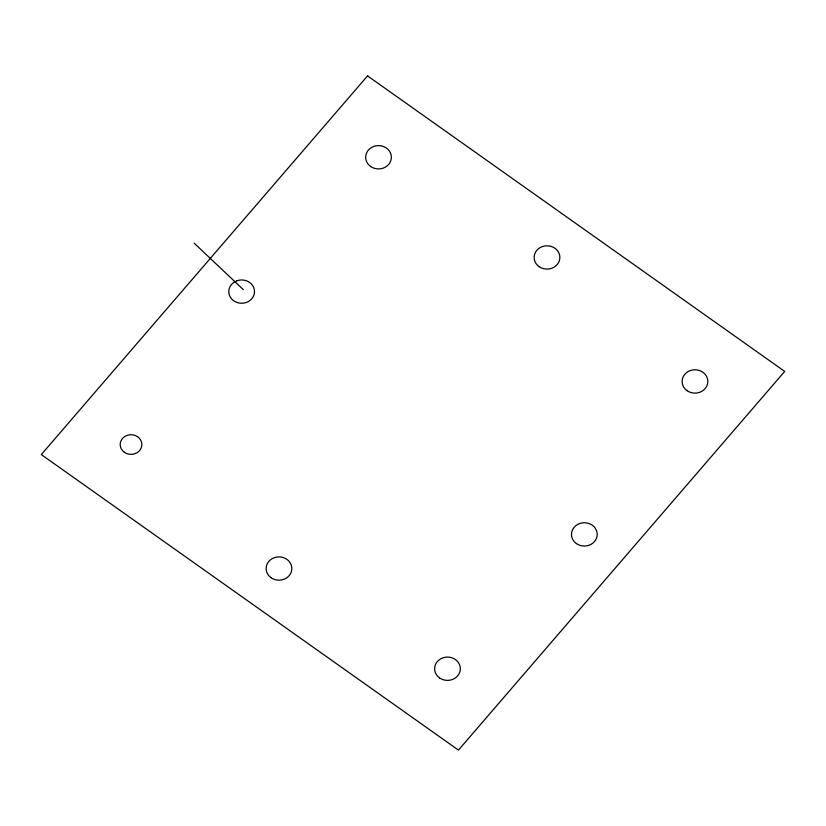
<?xml version="1.0" encoding="UTF-8"?>
<svg xmlns="http://www.w3.org/2000/svg" width="826" height="826" viewBox="0 0 826 826"><rect width="100%" height="100%" fill="white"/><g stroke="black" fill="none" stroke-linecap="round" stroke-linejoin="round"><path stroke-width="1.24" d="M194.213 243.195L243.329 289.668M367.549 75.889L41.3 454.579L458.451 750.111L784.7 371.421L367.549 75.889M236.845 280.799L233.923 282.296A12.855 11.657 -0.3 0 0 235.616 301.903A12.855 11.657 -0.3 0 0 254.491 292.218A12.855 11.657 -0.3 0 0 236.845 280.799M539.089 266.643A12.855 11.657 -0.3 0 0 559.739 259.075A12.855 11.657 -0.3 0 0 542.197 246.644A12.855 11.657 -0.3 0 0 539.089 266.643M576.424 543.58A12.855 11.657 -0.3 0 0 597.074 536.012A12.855 11.657 -0.3 0 0 579.542 523.581A12.855 11.657 -0.3 0 0 576.424 543.58M271.073 577.735A12.855 11.657 -0.3 0 0 291.723 570.157A12.855 11.657 -0.3 0 0 274.18 557.736A12.855 11.657 -0.3 0 0 271.073 577.735M124.354 452.287A10.831 9.819 -0.3 0 0 141.752 445.906A10.831 9.819 -0.3 0 0 126.977 435.436A10.831 9.819 -0.3 0 0 124.354 452.287M439.566 677.919A12.855 11.657 -0.3 0 0 460.216 670.351A12.855 11.657 -0.3 0 0 442.674 657.919A12.855 11.657 -0.3 0 0 439.566 677.919M687.056 390.657A12.855 11.657 -0.3 0 0 707.706 383.078A12.855 11.657 -0.3 0 0 690.164 370.647A12.855 11.657 -0.3 0 0 687.056 390.657M370.595 166.46A12.855 11.657 -0.3 0 0 391.245 158.881A12.855 11.657 -0.3 0 0 373.703 146.46A12.855 11.657 -0.3 0 0 370.595 166.46"/></g></svg>
